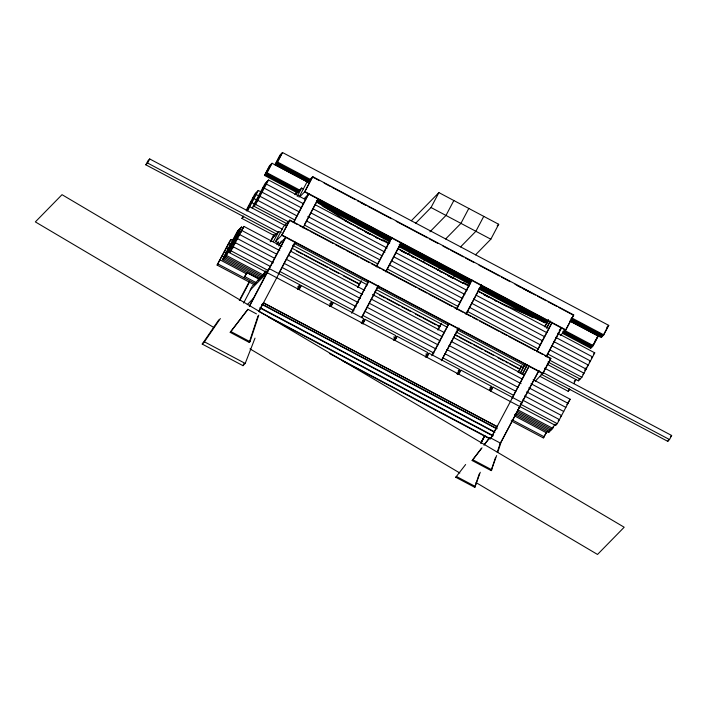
<?xml version="1.0" encoding="UTF-8"?>
<svg xmlns="http://www.w3.org/2000/svg" width="707" height="707" viewBox="0 0 707 707"><rect width="100%" height="100%" fill="white"/><g stroke="black" fill="none" stroke-linecap="round" stroke-linejoin="round"><path stroke-width="1.06" d="M256.464 313.881L247.901 309.348L230.208 332.352L249.235 342.435L258.037 315.861M249.235 342.435L249.978 341.684L258.771 315.11M465.63 464.526L455.768 477.26L474.795 487.344L479.196 474.052M474.795 487.344L480.265 472.276M481.281 448.556L472.152 460.54L491.179 470.615L495.58 457.332M497.268 452.215L499.973 444.04L539.141 370.406M491.179 470.615L496.65 455.555M497.666 452.489L500.715 443.289L489.836 437.527L484.534 444.27M218.763 319.909L202.22 344.07L242.996 365.678L243.782 363.654M242.996 365.678L245.205 363.416L255.015 338.132M276.791 234.203L145.819 164.811L147.966 160.736L149.707 158.951L282.632 229.377M145.819 164.811L147.569 163.025L149.707 158.951M254.113 284.682L217.111 265.081L229.978 240.663L230.995 239.629L232.939 240.663M297.567 192.94L264.462 175.398L269.464 165.906L272.045 163.273L308.075 182.362M275.041 235.988L241.935 218.445L243.217 215.997M270.109 165.244L265.107 174.744L298.213 192.286M217.111 265.081L230.995 239.629M270.754 164.59L265.752 174.081L298.858 191.624M246.681 210.96L256.553 192.242M271.4 163.936L266.389 173.427L299.503 190.97M264.462 175.398L267.034 172.773L272.045 163.273M247.574 210.801L258.302 190.457L261.228 192.004M259.442 279.238L222.44 259.637L237.464 231.154L241.511 227.018L243.455 228.043M238.471 230.12L223.456 258.603L260.459 278.204M239.487 229.086L224.464 257.569L261.466 277.171M240.495 228.052L225.48 256.535L262.483 276.137M222.44 259.637L226.487 255.501L241.511 227.018M308.075 182.212L274.97 164.678L279.972 155.178L282.553 152.544L608.762 325.379L603.76 334.871L601.18 337.504L570.019 320.996M280.617 154.524L275.615 164.015L308.72 181.558M281.262 153.861L276.26 163.361L309.366 180.904M533.149 379.641L570.151 399.243L557.275 423.661L555.525 425.446L229.315 252.62L240.044 232.267L241.794 230.482L279.769 250.605M266.778 181.796L253.91 206.214L287.015 223.757M281.907 153.207L276.897 162.698L310.011 180.241M240.778 231.516L243.942 226.417L281.916 246.54M274.97 164.678L277.542 162.044L282.553 152.544M229.315 252.62L231.065 250.835L243.942 226.417M268.527 180.011L265.037 183.581L252.16 207.999L255.66 204.429L268.527 180.011L305.53 199.621M247.105 272.628L243.95 277.727L247.105 272.628L258.789 278.814M239.32 300.484L249.058 282.022M270.233 241.865L274.157 234.406M295.173 194.558L296.701 191.65M239.823 300.431L249.553 281.96M271.073 241.149L274.148 235.316M295.667 194.496L297.205 191.588M273.326 241.714L278.735 231.463L281.174 232.753M297.196 196.449L301.615 188.053L303.25 188.919M285.805 237.455L279.725 243.659L275.65 241.494L283.516 226.576L289.87 220.089L550.841 358.352L542.967 373.278L535.252 381.153M299.026 197.156L306.405 183.166L312.75 176.679L573.722 314.942L565.856 329.869L560.289 335.551M250.517 289.384L251.807 286.945M243.606 303.056L250.729 289.543M257.852 280.396L258.877 278.452M258.497 279.742L259.522 277.798M276.967 244.71L278.505 241.785M275.65 241.494L282.005 235.016L289.87 220.089M300.051 196.537L304.885 191.606L312.75 176.679M263.278 274.855L265.328 270.958M263.923 274.201L265.461 271.276M278.805 245.974L281.368 241.114M249.306 306.122L285.168 238.091M293.37 222.546L308.225 194.363M249.438 306.431L285.814 237.437M294.015 221.883L308.871 193.7M259.328 310.187L262.916 303.383M278.797 273.255L295.199 242.165M304.417 224.667L317.743 199.401M258.948 311.469L295.332 242.474M303.011 227.901L318.389 198.747M297.788 288.924L299.936 284.859L269.349 268.651L252.231 286.132M299.149 289.649L301.297 285.575L331.875 301.783L329.727 305.848M331.088 306.564L333.236 302.499L363.822 318.698L361.675 322.772M357.724 287.236L360.8 281.404M357.857 287.555L361.445 280.741M351.618 313.236L368.55 281.121M376.248 266.53L391.643 237.331M352.263 312.582L368.683 281.439M376.38 266.839L391.775 237.649M361.648 317.302L377.556 287.139M385.766 271.568L401.152 242.377M361.781 317.62L378.713 285.504M385.898 271.886L401.284 242.687M363.036 323.488L365.174 319.423L395.761 335.622L393.613 339.696M415.743 223.129L431.031 207.522L438.897 192.604L498.7 224.287L490.835 239.205L475.546 254.82M453.85 200.523L445.984 215.441L429.927 231.834M394.974 340.412L397.122 336.346L427.7 352.546L425.552 356.62M468.803 208.441L460.937 223.368L445.64 238.975M483.756 216.369L475.882 231.286L460.593 246.893M437.916 329.727L440.991 323.886M438.048 330.045L441.636 323.232M426.913 357.335L429.061 353.27L459.647 369.469L457.5 373.535M431.818 355.727L448.742 323.612M456.439 309.012L471.834 279.822M432.463 355.064L448.874 323.93M456.572 309.33L471.967 280.14M454.672 335.463L441.327 360.764L458.905 327.995M455.697 333.518L458.26 328.649M466.47 313.086L475.192 296.542M476.218 294.589L481.352 284.859M466.09 314.368L481.476 285.177M458.861 374.259L460.999 370.194L491.586 386.393L489.438 390.458M490.799 391.183L492.947 387.109L522.164 402.592L520.679 404.112M481.175 442.264L484.322 436.29M518.143 372.147L521.218 366.314M480.946 442.944L484.507 436.192M480.875 443.404L484.967 435.627M518.275 372.465L521.863 365.66M520.131 373.296L525.266 363.566M544.761 326.581L548.349 319.767M520.264 373.605L525.389 363.875M544.894 326.899L548.482 320.085M521.969 374.56L527.104 364.83M546.599 327.854L550.187 321.04M522.614 373.906L527.236 365.148M546.732 328.163L550.32 321.358M497.215 426.277L490.552 438.906L529.11 366.332M512.071 398.094L528.977 366.023M536.666 351.441L552.034 322.286M536.799 351.759L552.167 322.604M500.07 443.943L537.983 372.032M546.184 356.487L561.04 328.304M546.317 356.796L561.685 327.641M550.841 358.352L542.693 373.552L281.722 235.29L289.596 220.372L297.382 224.499M573.722 314.942L565.582 330.151L304.611 191.889L312.476 176.962L319.414 180.639M511.188 420.886L543.321 437.907L545.035 434.655M546.75 431.394L545.468 433.842L546.476 432.808L515.315 416.299M562.436 333.271L590.672 348.224L591.671 346.333M539.901 376.31L568.145 391.271L569.427 388.832M543.321 437.907L547.333 431.173M592.316 345.67L591.317 347.57L563.072 332.608M593.96 343.116L591.962 346.916L562.745 331.433M594.967 341.216L595.966 339.316M597.609 336.762L592.607 346.253L563.391 330.779M590.672 348.224L593.253 345.599L598.255 336.099L570.019 321.137M573.784 383.627L575.931 379.562L574.181 381.347M514.572 414.408L548.65 432.463L549.94 430.024M551.54 428.769L550.682 430.395L516.596 412.34M552.98 426.922L551.69 429.361L517.612 411.306M548.65 432.463L552.706 428.327L554.845 424.262M547.209 364.317L578.37 380.826L579.66 378.386M555.525 425.446L556.382 423.82M584.839 370.088L586.13 367.649M608.117 326.033L603.115 335.525L570.982 318.503M567.421 403.529L570.151 399.243M578.37 380.826L581.87 377.255L594.746 352.846L557.743 333.236M540.926 374.144L667.753 441.336L668.61 439.71M667.753 441.336L669.502 439.551L671.65 435.477L544.576 368.153M202.22 344.07L204.429 341.817L220.354 318.548M230.208 332.352L247.901 309.348M472.152 460.54L482.015 447.796M483.968 445.233L489.836 437.527M258.302 190.457L254.803 194.027L246.222 210.306L249.721 206.736L285.752 225.825M252.664 198.093L256.155 194.522L259.08 196.069M262.889 187.655L266.389 184.085L303.391 203.687M250.517 202.167L254.007 198.596L256.933 200.143M260.742 191.721L264.241 188.15L301.244 207.761M248.369 206.232L251.869 202.662L254.785 204.208M258.594 195.795L262.094 192.224L299.096 211.826M256.447 199.86L259.946 196.29L296.949 215.9M254.308 203.934L257.799 200.364L294.81 219.965M241.935 218.445L243.676 216.66M235.316 235.219L239.364 231.083L241.317 232.117M227.84 244.737L228.847 243.703L230.8 244.728M233.169 239.284L237.216 235.157M225.692 248.802L226.7 247.768L228.653 248.802M231.021 243.358L235.078 239.222M237.897 236.341L239.646 234.556L276.649 254.158M223.545 252.867L224.561 251.842L226.505 252.867M228.882 247.423L232.93 243.296M235.749 240.407L237.499 238.621L274.502 258.232M221.397 256.941L222.413 255.907L224.358 256.941M226.735 251.498L230.782 247.362L232.727 248.396M233.61 244.481L235.351 242.695L273.335 262.818M219.258 261.007L220.266 259.973L246.557 273.909M224.587 255.563L228.635 251.436L230.588 252.461M231.463 248.546L233.213 246.761L270.215 266.371M295.084 194.725L301.615 188.053M304.134 198.694L308.685 194.045M272.195 238.126L278.735 231.463M250.092 290.197L267.211 272.725M247.3 304.629L253.336 298.478M297.7 287.139L299.936 284.859M297.576 289.375L301.297 285.575M382.346 240.53L382.991 239.867L389.654 243.402M329.648 304.054L331.875 301.783M411.377 220.699L438.897 192.604M329.515 306.299L333.236 302.499M407.753 254.476L410.051 252.134M361.454 323.223L365.174 319.423M423.466 261.617L424.995 260.052M437.66 270.313L439.948 267.971M497.171 225.851L498.7 224.287M452.604 278.24L454.901 275.898M393.401 340.147L397.122 336.346M462.546 283.012L463.191 282.358L468.9 285.381M425.34 357.07L429.061 353.27M458.154 370.989L459.647 369.469M457.279 373.985L460.999 370.194M490.092 387.913L491.586 386.393M489.969 390.149L492.947 387.109M559.255 330.284L561.499 327.986M518.531 408.186L520.025 406.666M455.768 477.26L456.501 476.509L475.537 486.593M596.964 337.416L598.255 336.099M606.827 327.35L608.762 325.379M593.58 354.03L594.746 352.846M591.432 358.104L592.599 356.911L555.596 337.31M589.284 362.17L590.451 360.977L553.448 341.375M587.137 366.244L588.304 365.051L552.273 345.962M584.998 370.309L586.156 369.116L550.134 350.027M582.851 374.383L584.017 373.19L547.987 354.101M568.145 391.271L569.895 389.486M566.837 404.501L568.004 403.317L531.001 383.707M560.404 416.715L561.57 415.522L524.567 395.92M558.256 420.78L559.423 419.596L522.42 399.985M670.483 436.67L671.65 435.477M500.565 303.162L546.723 323.072M431.031 207.522L490.835 239.205M324.16 183.157L330.01 186.25M331.954 187.284L355.321 199.666M360.19 202.246L366.032 205.339M367.985 206.373L391.351 218.755M396.22 221.335L427.382 237.844M429.326 238.878L438.093 243.517M442.962 246.098L448.804 249.191M450.757 250.225L463.412 256.933M465.356 257.958L474.123 262.606M478.993 265.187L499.442 276.022M501.387 277.047L510.154 281.695M515.023 284.276L520.865 287.369M522.809 288.403L535.473 295.111M537.417 296.136L546.184 300.784M548.128 301.818L556.895 306.458M558.839 307.492L573.448 315.225M357.389 200.779L359.315 201.795M361.233 202.812L366.04 205.366M517.665 285.699L531.125 292.822M277.542 162.044L310.656 179.587M571.618 317.85L603.76 334.871M571.309 319.679L602.47 336.187M570.664 320.333L601.825 336.841M304.885 191.606L565.856 329.869M267.034 172.773L300.148 190.307M317.673 199.595L391.678 238.807M400.445 243.447L471.525 281.112M480.292 285.752L547.483 321.349M565.008 330.637L593.253 345.599M317.028 200.258L391.033 239.461M399.8 244.109L470.88 281.766M480.619 286.927L547.81 322.525M316.382 200.912L390.388 240.124M399.155 244.763L470.243 282.429M479.973 287.581L547.165 323.179M316.718 202.087L389.743 240.778M399.482 245.939L470.57 283.595M479.337 288.244L544.576 322.807M322.887 206.356L390.078 241.953M398.836 246.593L469.925 284.258M478.692 288.898L533.219 317.788M315.269 204.774L388.302 243.473M398.041 248.625L469.13 286.291M477.888 290.93L548.977 328.596M344.397 220.425L382.938 240.84M397.528 248.572L462.732 283.109M478.294 291.364L507.29 306.723M357.38 227.734L359.333 228.759M365.166 231.852L370.035 234.432M375.877 237.525L377.821 238.559M401.187 250.941L406.057 253.513M411.898 256.606L413.842 257.64M440.125 271.568L442.069 272.602M447.911 275.695L452.78 278.266M483.924 294.775L488.793 297.355M494.635 300.448L496.579 301.474M313.121 208.848L387.136 248.06M395.893 252.699L466.982 290.356M475.749 295.005L546.829 332.661M310.983 212.913L384.988 252.125M393.746 256.765L464.835 294.43M473.602 299.07L544.682 336.735M307.863 216.466L381.868 255.678M391.607 260.839L462.687 298.495M471.454 303.144L542.534 340.801M306.688 221.052L379.721 259.752M389.46 264.904L460.54 302.569M469.307 307.209L540.395 344.875M304.54 225.126L377.573 263.817M387.312 268.978L458.401 306.635M467.159 311.283L538.248 348.94M299.326 225.533L308.093 230.173M310.037 231.207L333.412 243.588M335.357 244.622L344.123 249.262M346.068 250.296L358.732 257.003M360.676 258.037L369.443 262.677M371.387 263.711L380.154 268.351M382.098 269.385L416.184 287.44M418.129 288.474L426.895 293.113M428.84 294.147L452.215 306.529M454.159 307.563L462.926 312.202M464.87 313.236L470.712 316.329M472.656 317.363L477.525 319.944M479.479 320.978L498.948 331.291M500.901 332.325L506.742 335.418M508.687 336.452L534.978 350.38M536.931 351.414L542.773 354.507M544.717 355.541L550.559 358.635M255.66 204.429L288.765 221.971M549.737 360.234L581.87 377.255M547.987 362.019L580.12 379.04M147.569 163.025L278.293 232.285M542.676 372.359L669.502 439.551M282.005 235.016L542.967 373.278M294.103 243.376L368.32 282.694M377.034 287.307L448.247 325.034M456.934 329.639L525.319 365.873M292.565 245.267L367.552 284.992M376.31 289.64L447.398 327.297M456.156 331.945L523.348 367.543M291.947 248.166L359.138 283.763M374.719 292.018L439.957 326.581M454.566 334.323L519.813 368.886M296.542 251.029L302.384 254.122M304.328 255.156L327.703 267.538M329.648 268.572L338.414 273.211M343.284 275.792L358.864 284.046M379.314 294.881L385.156 297.974M387.1 299.008L399.764 305.716M401.709 306.75L410.475 311.389M415.345 313.97L421.186 317.063M423.131 318.097L435.786 324.805M437.739 325.83L439.683 326.864M455.264 335.118L457.217 336.152M459.161 337.186L471.816 343.894M473.77 344.919L482.528 349.567M484.481 350.601L493.239 355.241M498.108 357.822L503.95 360.915M505.903 361.949L507.847 362.983M509.8 364.008L518.558 368.656M290.683 251.179L364.688 290.391M372.474 294.519L444.535 332.697M453.302 337.336L524.382 374.993M288.536 255.254L362.541 294.457M371.308 299.105L442.388 336.762M451.154 341.401L522.234 379.067M286.388 259.319L360.393 298.531M369.16 303.17L440.24 340.827M449.007 345.476L521.068 383.654M528.854 387.781L565.856 407.382M284.241 263.384L358.246 302.596M367.013 307.236L438.101 344.901M446.859 349.541L517.948 387.206M526.706 391.846L563.709 411.456M282.093 267.458L356.107 306.67M364.865 311.31L435.954 348.966M444.712 353.615L515.801 391.271M279.954 271.523L353.96 310.735M362.718 315.375L433.806 353.04M442.573 357.68L513.653 395.346M231.065 250.835L268.068 270.436M298.257 286.432L300.201 287.466M330.39 303.453L332.334 304.487M362.523 320.483L364.467 321.508M393.684 336.992L396.6 338.538M425.817 354.013L427.762 355.047M490.084 388.063L492.037 389.097M520.272 404.059L557.275 423.661M361.189 322.949L363.142 323.974M456.651 373.517L458.604 374.551M226.487 255.501L264.471 275.624M517.648 409.76L552.706 428.327M515.589 413.374L549.666 431.429M244.958 276.693L256.641 282.888M218.118 264.047L255.634 283.922M512.195 419.852L544.337 436.873M262.182 304.151L497.092 428.61M261.908 304.434L496.818 428.893M260.211 307.678L494.149 431.615M259.937 307.96L494.847 432.419M259.213 311.716L493.15 435.653M268.687 317.16L492.876 435.936M329.374 353.456L489.235 438.146M342.745 360.968L489.933 438.941M230.95 331.601L249.978 341.684M472.886 459.789L491.913 469.863M204.429 341.817L245.205 363.416M213.876 327.509L35.35 221.901L62.022 194.681L624.184 527.228L597.521 554.456L475.97 482.554M249.96 348.86L459.824 473.001M316.833 201.955L351.123 223.986M263.49 302.861L497.277 426.719L263.49 302.861"/></g></svg>
